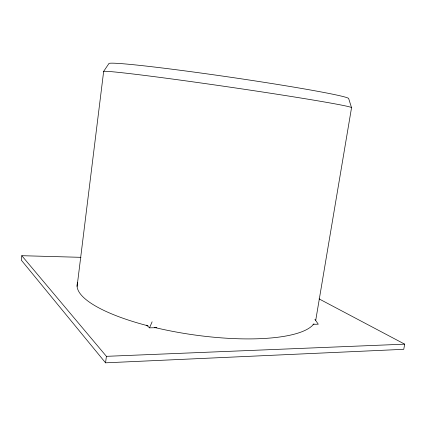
<?xml version="1.0" encoding="UTF-8"?>
<svg xmlns="http://www.w3.org/2000/svg" width="426" height="426" viewBox="0 0 426 426"><rect width="100%" height="100%" fill="white"/><g stroke="black" fill="none" stroke-linecap="round" stroke-linejoin="round"><path stroke-width="0.64" d="M80.988 257.331L21.801 255.696L21.3 260.132L105.557 362.824L403.742 349.32L404.7 344.165L319.053 298.882M77.101 286.394L103.656 71.366L109.013 63.415A121.245 4.116 8.3 0 1 233.272 77.639A121.245 4.116 8.3 0 1 348.702 98.656L351.541 107.714L315.943 319.031A120.643 33.18 8.3 0 1 315.693 320.267M105.557 362.824L106.404 356.333L21.801 255.696M146.597 325.139L149.526 327.844L152.119 321.811M106.404 356.333L404.7 344.165M149.526 327.844L156.837 327.69M312.966 324.314L318.281 324.197L314.894 319.319M313.978 323.728A120.643 33.18 8.3 0 1 154.473 327.44M148.072 325.842A120.643 33.18 8.3 0 1 77.58 282.646M103.784 71.754A125.366 2.769 8.3 0 1 223.751 86.244A125.366 2.769 8.3 0 1 351.541 107.714"/></g></svg>
